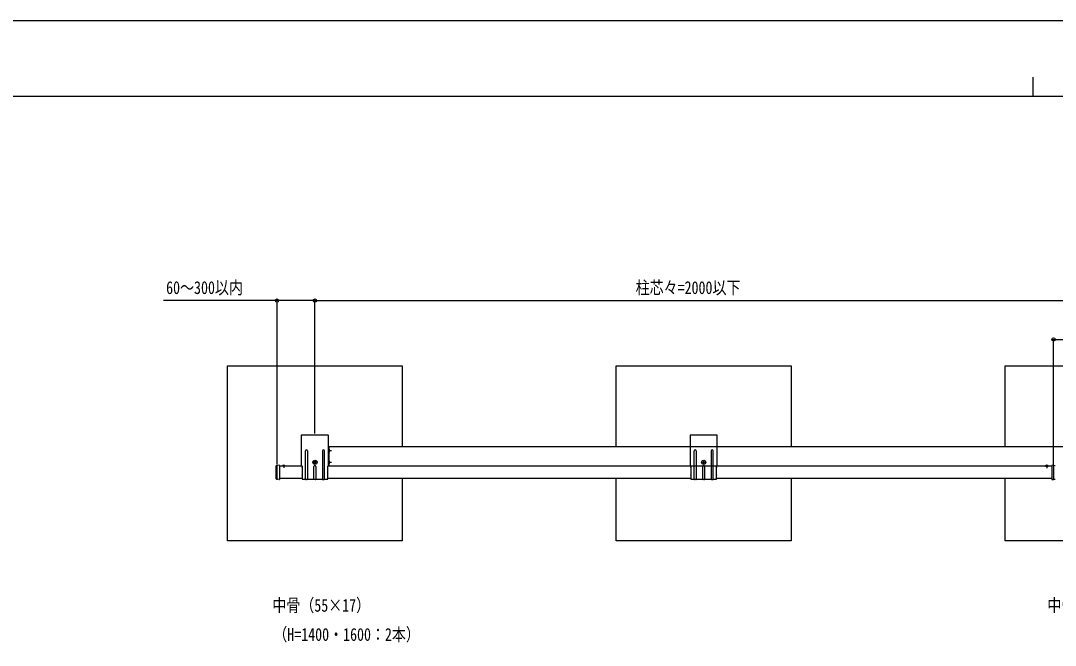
# Model space of a CAD drawing. Units: millimetres, scale not verified. Extents: x -4209 to 4205, y -2974 to 2970.
# Drawn here: x -2611 to 53, y 1363 to 2970 of the extents above; entities that cross this region are included whole.
import ezdxf
from ezdxf.enums import TextEntityAlignment as Align

# ---------------------------------------------------------------- set-up
doc = ezdxf.new("R2010")
doc.units = ezdxf.units.MM
doc.header["$LTSCALE"] = 16
for name, color, linetype in [('0-3_YKK_A1', 4, 'Continuous'), ('0-4_YKK_D', 6, 'Continuous'), ('0-5_YKK_ZWAK', 7, 'Continuous')]:
    doc.layers.add(name, color=color, linetype=linetype)
doc.styles.add('ＭＳ ゴシック', font='')
doc.styles.get('ＭＳ ゴシック').set_extended_font_data('MS Gothic')

msp = doc.modelspace()

# ---------------------------------------------------------------- linework, layer by layer
at = {"layer": '0-3_YKK_A1'}
for p, q in [((-1888.51, 1902.26), (-1888.51, 1825.76)), ((-1820.01, 1903.76), (-1887.01, 1903.76)), ((-1818.51, 1825.76), (-1818.51, 1902.26)), ((-887.31, 1902.26), (-887.31, 1825.76)), ((-818.81, 1903.76), (-885.81, 1903.76)), ((-817.31, 1825.76), (-817.31, 1902.26)), ((-1818.51, 1857.56), (-1818.51, 1869.36)), ((113.89, 1873.76), (-1817.51, 1873.76)), ((-1878.01, 1790.26), (-1878.01, 1863.26)), ((-1873.01, 1863.26), (-1873.01, 1790.26)), ((-1834.01, 1863.26), (-1834.01, 1790.26)), ((-1829.01, 1790.26), (-1829.01, 1863.26)), ((-1810.51, 1863.46), (-1819.29, 1863.46)), ((-1818, 1857.56), (-1818.51, 1857.56)), ((-1818.51, 1827.56), (-1818.51, 1839.36)), ((-1817.51, 1858.08), (-1817.51, 1838.84)), ((-876.81, 1790.26), (-876.81, 1863.26)), ((-871.81, 1863.26), (-871.81, 1790.26)), ((-832.81, 1863.26), (-832.81, 1790.26)), ((-827.81, 1790.26), (-827.81, 1863.26)), ((-1953.11, 1790.79), (-1953.11, 1824.43)), ((-1945.43, 1825.84), (-1952.17, 1825.42)), ((-1951.11, 1788.48), (-1951.11, 1827.42)), ((-1951.11, 1788.48), (-1951.11, 1827.42)), ((-1945.11, 1825.54), (-1945.11, 1824.86)), ((-1945.11, 1824.86), (-1945.11, 1790.36)), ((-1886.51, 1823.76), (-1945.11, 1823.76)), ((-1930.02, 1823.76), (-1937.21, 1823.76)), ((-1930.02, 1823.76), (-1937.21, 1823.76)), ((-1935.66, 1825.73), (-1934.76, 1823.91)), ((-1935.66, 1825.73), (-1934.76, 1823.91)), ((-1933.61, 1823.31), (-1934.76, 1823.91)), ((-1933.61, 1823.31), (-1934.76, 1823.91)), ((-1933.61, 1827.26), (-1933.61, 1818.98)), ((-1933.61, 1827.26), (-1933.61, 1820.69)), ((-1933.61, 1823.31), (-1932.47, 1823.91)), ((-1933.61, 1823.31), (-1932.47, 1823.91)), ((-1931.56, 1825.73), (-1932.47, 1823.91)), ((-1931.56, 1825.73), (-1932.47, 1823.91)), ((-1886.51, 1823.76), (-1888.51, 1825.76)), ((-1886.51, 1823.76), (-1886.51, 1820.22)), ((-1886.51, 1819.31), (-1886.51, 1801.22)), ((-1846.21, 1833.76), (-1860.81, 1833.76)), ((-1856.01, 1790.26), (-1856.01, 1822.46)), ((-1854.95, 1834.24), (-1855.91, 1834.24)), ((-1851.01, 1822.46), (-1851.01, 1790.26)), ((-1818.51, 1825.76), (-1820.51, 1823.76)), ((-1820.51, 1820.22), (-1820.51, 1823.76)), ((-1820.51, 1801.22), (-1820.51, 1819.31)), ((-1810.51, 1833.46), (-1820.01, 1833.46)), ((-1818, 1827.56), (-1818.51, 1827.56)), ((44.39, 1823.76), (-1818.51, 1823.76)), ((-885.31, 1823.76), (-887.31, 1825.76)), ((-885.31, 1823.76), (-885.31, 1820.22)), ((-885.31, 1819.31), (-885.31, 1801.22)), ((-854.81, 1790.26), (-854.81, 1822.46)), ((-850.87, 1834.24), (-849.91, 1834.24)), ((-849.81, 1822.46), (-849.81, 1790.26)), ((-817.31, 1825.76), (-819.31, 1823.76)), ((-819.31, 1820.22), (-819.31, 1823.76)), ((-819.31, 1801.22), (-819.31, 1819.31)), ((27.79, 1823.76), (34.98, 1823.76)), ((29.34, 1825.73), (30.24, 1823.91)), ((31.39, 1823.31), (30.24, 1823.91)), ((31.39, 1827.26), (31.39, 1818.11)), ((31.39, 1823.31), (32.53, 1823.91)), ((33.44, 1825.73), (32.53, 1823.91)), ((44.39, 1825.55), (44.39, 1824.75)), ((48.89, 1826.01), (44.58, 1825.75)), ((48.89, 1826.01), (53.2, 1825.75)), ((48.89, 1826.01), (48.89, 1790.51)), ((-1945.43, 1789.38), (-1952.17, 1789.79)), ((-1886.51, 1791.76), (-1945.11, 1791.76)), ((-1945.11, 1790.36), (-1945.11, 1789.68)), ((-1886.51, 1800.31), (-1886.51, 1790.26)), ((-1886.51, 1790.26), (-1878.01, 1790.26)), ((-1874.01, 1789.26), (-1877.01, 1789.26)), ((-1873.01, 1790.26), (-1856.01, 1790.26)), ((-1873.01, 1790.26), (-1856.01, 1790.26)), ((-1852.01, 1789.26), (-1855.01, 1789.26)), ((-1851.01, 1790.26), (-1834.01, 1790.26)), ((-1851.01, 1790.26), (-1834.01, 1790.26)), ((-1833.01, 1789.26), (-1830.01, 1789.26)), ((-1829.01, 1790.26), (-1820.51, 1790.26)), ((-1829.01, 1790.26), (-1820.51, 1790.26)), ((-1820.51, 1790.26), (-1820.51, 1800.31)), ((-885.31, 1791.76), (-1820.51, 1791.76)), ((-885.31, 1800.31), (-885.31, 1790.26)), ((-885.31, 1790.26), (-876.81, 1790.26)), ((-872.81, 1789.26), (-875.81, 1789.26)), ((-871.81, 1790.26), (-854.81, 1790.26)), ((-850.81, 1789.26), (-853.81, 1789.26)), ((-849.81, 1790.26), (-832.81, 1790.26)), ((-831.81, 1789.26), (-828.81, 1789.26)), ((-827.81, 1790.26), (-819.31, 1790.26)), ((-819.31, 1790.26), (-819.31, 1800.31)), ((44.39, 1791.76), (-819.31, 1791.76)), ((44.58, 1789.78), (48.89, 1789.51)), ((48.89, 1789.51), (48.89, 1790.51)), ((53.2, 1789.78), (48.89, 1789.51))]:
    msp.add_line(p, q, dxfattribs=at)
for points in [[(-1628.51, 1791.76), (-1628.51, 1631.76), (-2078.51, 1631.76), (-2078.51, 2081.76), (-1628.51, 2081.76), (-1628.51, 1873.76)], [(-1077.31, 1873.76), (-1077.31, 2081.76), (-627.31, 2081.76), (-627.31, 1873.76)], [(-76.11, 1873.76), (-76.11, 2081.76), (373.89, 2081.76), (373.89, 1873.76)], [(-1815.9, 1865.96), (-1818.68, 1864.6), (-1819.29, 1863.46)], [(-1818.51, 1874.26), (-1817.51, 1874.26), (-1817.51, 1868.84)], [(-1818, 1857.56), (-1818, 1869.36), (-1818.51, 1869.36)], [(-1815.9, 1860.96), (-1818.68, 1862.31), (-1819.29, 1863.46)], [(-1818, 1827.56), (-1818, 1839.36), (-1818.51, 1839.36)], [(-1855.91, 1834.24), (-1855.91, 1833.28), (-1854.95, 1833.28)], [(-1853.03, 1835.2), (-1853.03, 1836.16), (-1853.99, 1836.16), (-1853.99, 1835.2)], [(-1853.99, 1832.32), (-1853.99, 1831.36), (-1853.03, 1831.36), (-1853.03, 1832.32)], [(-1852.07, 1833.28), (-1851.11, 1833.28), (-1851.11, 1834.24), (-1852.07, 1834.24)], [(-1815.9, 1835.96), (-1818.68, 1834.6), (-1819.29, 1833.46)], [(-1815.9, 1830.96), (-1818.68, 1832.31), (-1819.29, 1833.46)], [(-1817.51, 1828.08), (-1817.51, 1823.26), (-1818.51, 1823.26)], [(-1817.51, 1828.08), (-1817.51, 1823.26), (-1818.51, 1823.26)], [(-853.75, 1833.28), (-854.71, 1833.28), (-854.71, 1834.24), (-853.75, 1834.24)], [(-852.79, 1835.2), (-852.79, 1836.16), (-851.83, 1836.16), (-851.83, 1835.2)], [(-851.83, 1832.32), (-851.83, 1831.36), (-852.79, 1831.36), (-852.79, 1832.32)], [(-849.91, 1834.24), (-849.91, 1833.28), (-850.87, 1833.28)], [(44.39, 1824.75), (44.39, 1790.78), (44.39, 1789.98)], [(-627.31, 1791.76), (-627.31, 1631.76), (-1077.31, 1631.76), (-1077.31, 1791.76)], [(373.89, 1791.76), (373.89, 1631.76), (-76.11, 1631.76), (-76.11, 1791.76)]]:
    msp.add_lwpolyline(points, dxfattribs=at)
for centre in [(-1853.51, 1833.76), (-852.31, 1833.76)]:
    msp.add_circle(centre, 5.3, dxfattribs=at)
for centre, radius, start, end in [((-1887.01, 1902.26), 1.5, 90, 180), ((-1820.01, 1902.26), 1.5, 0, 90), ((-885.81, 1902.26), 1.5, 90, 180), ((-818.81, 1902.26), 1.5, 0, 90), ((-1875.51, 1863.26), 2.5, 0, 180), ((-1831.51, 1863.26), 2.5, 0, 180), ((-1823.74, 1863.46), 8.23, 314.2189, 45.7811), ((-874.31, 1863.26), 2.5, 0, 180), ((-830.31, 1863.26), 2.5, 0, 180), ((-1823.74, 1833.46), 8.23, 314.2189, 45.7811), ((-1952.11, 1824.43), 1, 93.5, 180), ((-1945.41, 1825.54), 0.3, 0, 93.5), ((-1937.21, 1823.92), 0.154, 152.71904, 270), ((-1937.21, 1823.92), 0.154, 152.71904, 270), ((-1933.61, 1822.06), 4.2, 27.28096, 152.71904), ((-1933.61, 1822.06), 4.2, 27.28096, 152.71904), ((-1930.02, 1823.92), 0.154, 270, 27.28096), ((-1930.02, 1823.92), 0.154, 270, 27.28096), ((-1886.71, 1819.76), 0.5, 293.57818, 66.42182), ((-1853.51, 1822.46), 2.5, 0, 180), ((-1854.95, 1835.2), 0.96, 270, 0), ((-1854.95, 1832.32), 0.96, 0, 90), ((-1852.07, 1835.2), 0.96, 180, 270), ((-1852.07, 1832.32), 0.96, 90, 180), ((-1820.31, 1819.76), 0.5, 113.57818, 246.42182), ((-885.51, 1819.76), 0.5, 293.57818, 66.42182), ((-852.31, 1822.46), 2.5, 0, 180), ((-853.75, 1835.2), 0.96, 270, 0), ((-853.75, 1832.32), 0.96, 0, 90), ((-850.87, 1835.2), 0.96, 180, 270), ((-850.87, 1832.32), 0.96, 90, 180), ((-819.11, 1819.76), 0.5, 113.57818, 246.42182), ((27.79, 1823.92), 0.154, 152.71904, 270), ((31.39, 1822.06), 4.2, 27.28096, 152.71904), ((34.98, 1823.92), 0.154, 270, 27.28096), ((44.59, 1825.55), 0.2, 93.5, 180), ((-1952.11, 1790.79), 1, 180, 266.5), ((-1945.41, 1789.68), 0.3, 266.5, 0), ((-1886.71, 1800.76), 0.5, 293.57818, 66.42182), ((-1877.01, 1790.26), 1, 180, 270), ((-1874.01, 1790.26), 1, 270, 0), ((-1855.01, 1790.26), 1, 180, 270), ((-1852.01, 1790.26), 1, 270, 0), ((-1833.01, 1790.26), 1, 180, 270), ((-1830.01, 1790.26), 1, 270, 0), ((-1820.31, 1800.76), 0.5, 113.57818, 246.42182), ((-885.51, 1800.76), 0.5, 293.57818, 66.42182), ((-875.81, 1790.26), 1, 180, 270), ((-872.81, 1790.26), 1, 270, 0), ((-853.81, 1790.26), 1, 180, 270), ((-850.81, 1790.26), 1, 270, 0), ((-831.81, 1790.26), 1, 180, 270), ((-828.81, 1790.26), 1, 270, 0), ((-819.11, 1800.76), 0.5, 113.57818, 246.42182), ((44.59, 1789.98), 0.2, 180, 266.5)]:
    msp.add_arc(centre, radius, start, end, dxfattribs=at)
at = {"layer": '0-4_YKK_D'}
for p, q in [((-1951.11, 1828.42), (-1951.11, 2250.76)), ((-1853.51, 1907.42), (-1853.51, 2250.76)), ((-1853.51, 1907.42), (-1853.51, 2250.76)), ((-1853.51, 2249.76), (148.89, 2249.76)), ((48.89, 1826.84), (48.89, 2150.76))]:
    msp.add_line(p, q, dxfattribs=at)
for points in [[(-1853.51, 2249.76), (-1951.11, 2249.76), (-2243.71, 2249.76)], [(48.89, 2149.76), (148.89, 2149.76), (441.49, 2149.76)]]:
    msp.add_lwpolyline(points, dxfattribs=at)
for centre in [(-1951.11, 2249.76), (-1853.51, 2249.76), (48.89, 2149.76)]:
    msp.add_circle(centre, 4.25, dxfattribs=at)
at = {"layer": '0-5_YKK_ZWAK'}
for p, q in [((-4.98, 2825), (-4.98, 2775)), ((3895.02, 2775), (-3904.98, 2775))]:
    msp.add_line(p, q, dxfattribs=at)
msp.add_lwpolyline([(-4205, -2970), (4205, -2970), (4205, 2970), (-4205, 2970)], close=True, dxfattribs=at)

# ---------------------------------------------------------------- texts
at = {"layer": '0-4_YKK_D', "style": 'ＭＳ ゴシック', "width": 0.8}
for s, p in [('60～300以内', (-2236.71, 2256.76)), ('柱芯々=2000以下', (-1027.51, 2256.76)), ('中骨（55×17）', (-1963.09, 1439.26)), ('中骨（55×17）', (32.91, 1439.26)), ('（H=1400・1600：2本）', (-1960.69, 1364.26))]:
    msp.add_text(s, height=32.99, dxfattribs=at).set_placement(p, align=Align.BOTTOM_LEFT)

doc.saveas('drawing.dxf')
